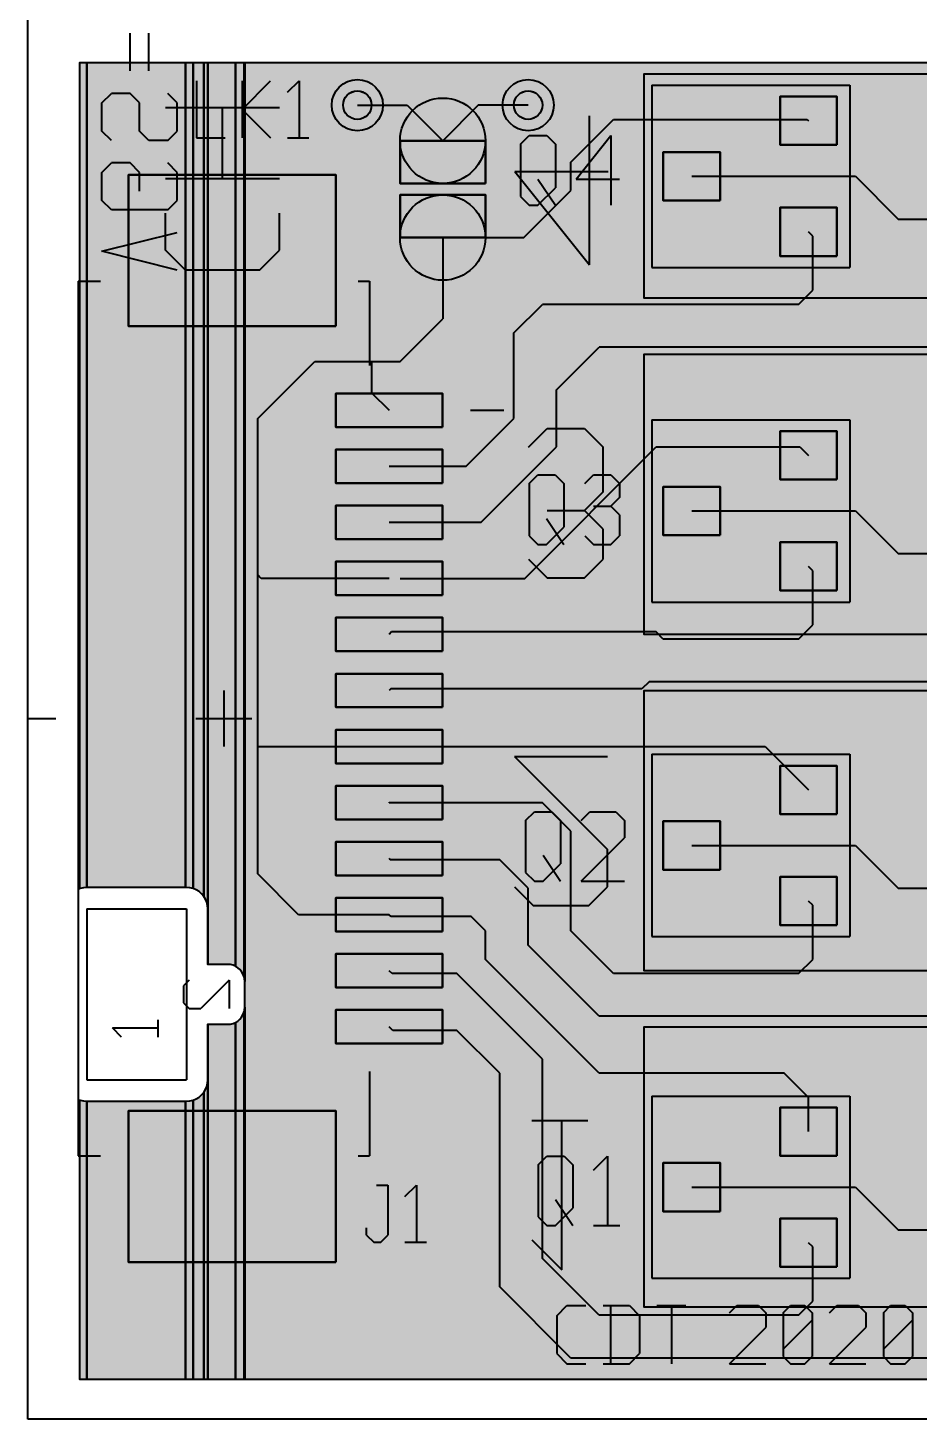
# Model space of a CAD drawing. Header units: millimetres. Extents: x 2.6 to 35.6, y 1.8 to 39.3.
# Drawn here: x 2.57 to 18.48, y 1.81 to 26.64 of the extents above; entities that cross this region are included whole.
import ezdxf

# ---------------------------------------------------------------- set-up
doc = ezdxf.new("R2010")
doc.units = ezdxf.units.MM
for name, color, linetype in [('bottom_copper', 7, 'Continuous'), ('bottom_silk', 7, 'Continuous'), ('drill_plated', 7, 'Continuous'), ('outline', 7, 'Continuous'), ('top_copper', 7, 'Continuous'), ('top_silk', 7, 'Continuous')]:
    doc.layers.add(name, color=color, linetype=linetype)

# ---------------------------------------------------------------- blocks, each defined once
blk = doc.blocks.new('Block410')
at = {"layer": 'bottom_copper', "lineweight": 40}
for points in [[(0, 8.7752), (-0.0598, 8.7705), (-0.1181, 8.7565), (-0.124, 8.754), (-0.124, 23.495), (0, 23.495), (0, 8.7752)], [(1.7631, 8.774), (0.0149, 8.774), (0, 8.7752), (0, 23.495), (1.7631, 23.495), (1.7631, 8.774)], [(1.8961, 8.7565), (1.8378, 8.7705), (1.778, 8.7752), (1.7631, 8.774), (1.7631, 23.495), (1.8961, 23.495), (1.8961, 8.7565)], [(2.0872, 8.6176), (2.0482, 8.6632), (2.0026, 8.7022), (1.9515, 8.7335), (1.8961, 8.7565), (1.8961, 23.495), (2.0872, 23.495), (2.0872, 8.6176)], [(2.1602, 8.393), (2.1555, 8.4528), (2.1415, 8.5111), (2.1185, 8.5665), (2.0872, 8.6176), (2.0872, 23.495), (2.1602, 23.495), (2.1602, 8.393)], [(2.6534, 7.37), (2.6091, 7.3884), (2.5624, 7.3996), (2.5146, 7.4024), (2.1602, 7.4024), (2.1602, 23.495), (2.6534, 23.495), (2.6534, 7.37)], [(2.8054, 7.1921), (2.787, 7.2364), (2.762, 7.2773), (2.7308, 7.3138), (2.6943, 7.3449), (2.6534, 7.37), (2.6534, 23.495), (2.8054, 23.495), (2.8054, 7.1921)], [(2.8194, 7.0976), (2.8166, 7.1454), (2.8054, 7.1921), (2.8054, 23.495), (2.8194, 23.495), (2.8194, 7.0976)], [(30.991, 0), (2.8194, 0), (2.8194, 23.495), (30.991, 23.495), (30.991, 0)], [(2.1602, 7.4024), (2.159, 7.4024), (2.159, 8.3781), (2.1602, 8.393), (2.1602, 7.4024)], [(2.8054, 0), (2.6534, 0), (2.6534, 6.368), (2.6943, 6.393), (2.7308, 6.4242), (2.762, 6.4607), (2.787, 6.5016), (2.8054, 6.5459), (2.8054, 0)], [(2.8194, 0), (2.8054, 0), (2.8054, 6.5459), (2.8166, 6.5926), (2.8194, 6.6404), (2.8194, 0)], [(2.1602, 5.345), (2.159, 5.3599), (2.159, 6.3356), (2.1602, 6.3356), (2.1602, 5.345)], [(2.6534, 0), (2.1602, 0), (2.1602, 6.3356), (2.5146, 6.3356), (2.5624, 6.3384), (2.6091, 6.3496), (2.6534, 6.368), (2.6534, 0)], [(2.1602, 0), (2.0872, 0), (2.0872, 5.1204), (2.1185, 5.1715), (2.1415, 5.2269), (2.1555, 5.2852), (2.1602, 5.345), (2.1602, 0)], [(0, 0), (-0.124, 0), (-0.124, 4.984), (-0.1181, 4.9815), (-0.0598, 4.9675), (0, 4.9628), (0, 0)], [(1.8961, 0), (1.7631, 0), (1.7631, 4.964), (1.778, 4.9628), (1.8377, 4.9675), (1.8961, 4.9815), (1.8961, 0)], [(2.0872, 0), (1.8961, 0), (1.8961, 4.9815), (1.9515, 5.0045), (2.0026, 5.0358), (2.0482, 5.0748), (2.0872, 5.1204), (2.0872, 0)], [(1.7631, 0), (0, 0), (0, 4.9628), (0.0149, 4.964), (1.7631, 4.964), (1.7631, 0)]]:
    blk.add_hatch(color=7, dxfattribs=at).paths.add_polyline_path(points, flags=0)
at = {"layer": 'bottom_copper', "color": 7, "lineweight": 40}
for points in [[(0, 8.7752), (-0.0598, 8.7705), (-0.1181, 8.7565), (-0.124, 8.754), (-0.124, 23.495), (0, 23.495), (0, 8.7752)], [(1.7631, 8.774), (0.0149, 8.774), (0, 8.7752), (0, 23.495), (1.7631, 23.495), (1.7631, 8.774)], [(1.8961, 8.7565), (1.8378, 8.7705), (1.778, 8.7752), (1.7631, 8.774), (1.7631, 23.495), (1.8961, 23.495), (1.8961, 8.7565)], [(2.0872, 8.6176), (2.0482, 8.6632), (2.0026, 8.7022), (1.9515, 8.7335), (1.8961, 8.7565), (1.8961, 23.495), (2.0872, 23.495), (2.0872, 8.6176)], [(2.1602, 8.393), (2.1555, 8.4528), (2.1415, 8.5111), (2.1185, 8.5665), (2.0872, 8.6176), (2.0872, 23.495), (2.1602, 23.495), (2.1602, 8.393)], [(2.6534, 7.37), (2.6091, 7.3884), (2.5624, 7.3996), (2.5146, 7.4024), (2.1602, 7.4024), (2.1602, 23.495), (2.6534, 23.495), (2.6534, 7.37)], [(2.8054, 7.1921), (2.787, 7.2364), (2.762, 7.2773), (2.7308, 7.3138), (2.6943, 7.3449), (2.6534, 7.37), (2.6534, 23.495), (2.8054, 23.495), (2.8054, 7.1921)], [(2.8194, 7.0976), (2.8166, 7.1454), (2.8054, 7.1921), (2.8054, 23.495), (2.8194, 23.495), (2.8194, 7.0976)], [(30.991, 0), (2.8194, 0), (2.8194, 23.495), (30.991, 23.495), (30.991, 0)], [(2.1602, 7.4024), (2.159, 7.4024), (2.159, 8.3781), (2.1602, 8.393), (2.1602, 7.4024)], [(2.8054, 0), (2.6534, 0), (2.6534, 6.368), (2.6943, 6.393), (2.7308, 6.4242), (2.762, 6.4607), (2.787, 6.5016), (2.8054, 6.5459), (2.8054, 0)], [(2.8194, 0), (2.8054, 0), (2.8054, 6.5459), (2.8166, 6.5926), (2.8194, 6.6404), (2.8194, 0)], [(2.1602, 5.345), (2.159, 5.3599), (2.159, 6.3356), (2.1602, 6.3356), (2.1602, 5.345)], [(2.6534, 0), (2.1602, 0), (2.1602, 6.3356), (2.5146, 6.3356), (2.5624, 6.3384), (2.6091, 6.3496), (2.6534, 6.368), (2.6534, 0)], [(2.1602, 0), (2.0872, 0), (2.0872, 5.1204), (2.1185, 5.1715), (2.1415, 5.2269), (2.1555, 5.2852), (2.1602, 5.345), (2.1602, 0)], [(0, 0), (-0.124, 0), (-0.124, 4.984), (-0.1181, 4.9815), (-0.0598, 4.9675), (0, 4.9628), (0, 0)], [(1.8961, 0), (1.7631, 0), (1.7631, 4.964), (1.778, 4.9628), (1.8377, 4.9675), (1.8961, 4.9815), (1.8961, 0)], [(2.0872, 0), (1.8961, 0), (1.8961, 4.9815), (1.9515, 5.0045), (2.0026, 5.0358), (2.0482, 5.0748), (2.0872, 5.1204), (2.0872, 0)], [(1.7631, 0), (0, 0), (0, 4.9628), (0.0149, 4.964), (1.7631, 4.964), (1.7631, 0)]]:
    blk.add_lwpolyline(points, close=True, dxfattribs=at)

msp = doc.modelspace()

# ---------------------------------------------------------------- hatches: boundary and pattern name
at = {"layer": 'bottom_copper', "lineweight": 40}
for points in [[(8.704, 25.207), (8.69, 25.16), (8.666, 25.116), (8.635, 25.077), (8.596, 25.046), (8.552, 25.022), (8.505, 25.008), (8.455, 25.003), (8.405, 25.008), (8.358, 25.022), (8.314, 25.046), (8.275, 25.077), (8.244, 25.116), (8.22, 25.16), (8.206, 25.207), (8.201, 25.257), (8.206, 25.307), (8.22, 25.354), (8.244, 25.398), (8.275, 25.437), (8.314, 25.468), (8.358, 25.492), (8.405, 25.506), (8.455, 25.511), (8.505, 25.506), (8.552, 25.492), (8.596, 25.468), (8.635, 25.437), (8.666, 25.398), (8.69, 25.354), (8.704, 25.307), (8.709, 25.257), (8.704, 25.207)], [(11.752, 25.207), (11.738, 25.16), (11.714, 25.116), (11.683, 25.077), (11.644, 25.046), (11.6, 25.022), (11.553, 25.008), (11.503, 25.003), (11.453, 25.008), (11.406, 25.022), (11.362, 25.046), (11.323, 25.077), (11.292, 25.116), (11.268, 25.16), (11.254, 25.207), (11.249, 25.257), (11.254, 25.307), (11.268, 25.354), (11.292, 25.398), (11.323, 25.437), (11.362, 25.468), (11.406, 25.492), (11.453, 25.506), (11.503, 25.511), (11.553, 25.506), (11.6, 25.492), (11.644, 25.468), (11.683, 25.437), (11.714, 25.398), (11.738, 25.354), (11.752, 25.307), (11.757, 25.257), (11.752, 25.207)]]:
    msp.add_hatch(color=7, dxfattribs=at).paths.add_polyline_path(points, flags=0)
at = {"layer": 'bottom_silk', "lineweight": 40}
for points in [[(33.572, 21.814), (13.572, 21.814), (13.572, 25.814), (33.572, 25.814), (33.572, 21.814)], [(33.572, 15.814), (13.572, 15.814), (13.572, 20.814), (33.572, 20.814), (33.572, 15.814)], [(33.572, 9.814), (13.572, 9.814), (13.572, 14.814), (33.572, 14.814), (33.572, 9.814)], [(33.572, 3.814), (13.572, 3.814), (13.572, 8.814), (33.572, 8.814), (33.572, 3.814)]]:
    msp.add_hatch(color=7, dxfattribs=at).paths.add_polyline_path(points, flags=0)
at = {"layer": 'drill_plated', "lineweight": 40}
for points in [[(8.704, 25.207), (8.69, 25.16), (8.666, 25.116), (8.635, 25.077), (8.596, 25.046), (8.552, 25.022), (8.505, 25.008), (8.455, 25.003), (8.405, 25.008), (8.358, 25.022), (8.314, 25.046), (8.275, 25.077), (8.244, 25.116), (8.22, 25.16), (8.206, 25.207), (8.201, 25.257), (8.206, 25.307), (8.22, 25.354), (8.244, 25.398), (8.275, 25.437), (8.314, 25.468), (8.358, 25.492), (8.405, 25.506), (8.455, 25.511), (8.505, 25.506), (8.552, 25.492), (8.596, 25.468), (8.635, 25.437), (8.666, 25.398), (8.69, 25.354), (8.704, 25.307), (8.709, 25.257), (8.704, 25.207)], [(11.752, 25.207), (11.738, 25.16), (11.714, 25.116), (11.683, 25.077), (11.644, 25.046), (11.6, 25.022), (11.553, 25.008), (11.503, 25.003), (11.453, 25.008), (11.406, 25.022), (11.362, 25.046), (11.323, 25.077), (11.292, 25.116), (11.268, 25.16), (11.254, 25.207), (11.249, 25.257), (11.254, 25.307), (11.268, 25.354), (11.292, 25.398), (11.323, 25.437), (11.362, 25.468), (11.406, 25.492), (11.453, 25.506), (11.503, 25.511), (11.553, 25.506), (11.6, 25.492), (11.644, 25.468), (11.683, 25.437), (11.714, 25.398), (11.738, 25.354), (11.752, 25.307), (11.757, 25.257), (11.752, 25.207)]]:
    msp.add_hatch(color=7, dxfattribs=at).paths.add_polyline_path(points, flags=0)
at = {"layer": 'top_copper', "lineweight": 40}
for points in [[(8.704, 25.207), (8.69, 25.16), (8.666, 25.116), (8.635, 25.077), (8.596, 25.046), (8.552, 25.022), (8.505, 25.008), (8.455, 25.003), (8.405, 25.008), (8.358, 25.022), (8.314, 25.046), (8.275, 25.077), (8.244, 25.116), (8.22, 25.16), (8.206, 25.207), (8.201, 25.257), (8.206, 25.307), (8.22, 25.354), (8.244, 25.398), (8.275, 25.437), (8.314, 25.468), (8.358, 25.492), (8.405, 25.506), (8.455, 25.511), (8.505, 25.506), (8.552, 25.492), (8.596, 25.468), (8.635, 25.437), (8.666, 25.398), (8.69, 25.354), (8.704, 25.307), (8.709, 25.257), (8.704, 25.207)], [(11.752, 25.207), (11.738, 25.16), (11.714, 25.116), (11.683, 25.077), (11.644, 25.046), (11.6, 25.022), (11.553, 25.008), (11.503, 25.003), (11.453, 25.008), (11.406, 25.022), (11.362, 25.046), (11.323, 25.077), (11.292, 25.116), (11.268, 25.16), (11.254, 25.207), (11.249, 25.257), (11.254, 25.307), (11.268, 25.354), (11.292, 25.398), (11.323, 25.437), (11.362, 25.468), (11.406, 25.492), (11.453, 25.506), (11.503, 25.511), (11.553, 25.506), (11.6, 25.492), (11.644, 25.468), (11.683, 25.437), (11.714, 25.398), (11.738, 25.354), (11.752, 25.307), (11.757, 25.257), (11.752, 25.207)], [(17.015, 24.546), (15.999, 24.546), (15.999, 25.409), (17.015, 25.409), (17.015, 24.546)], [(10.741, 23.86), (9.217, 23.86), (9.217, 24.622), (10.741, 24.622), (10.741, 23.86)], [(14.932, 23.555), (13.916, 23.555), (13.916, 24.419), (14.932, 24.419), (14.932, 23.555)], [(8.072, 21.314), (4.372, 21.314), (4.372, 24.014), (8.072, 24.014), (8.072, 21.314)], [(10.741, 22.895), (9.217, 22.895), (9.217, 23.657), (10.741, 23.657), (10.741, 22.895)], [(17.015, 22.565), (15.999, 22.565), (15.999, 23.428), (17.015, 23.428), (17.015, 22.565)], [(9.972, 19.514), (8.072, 19.514), (8.072, 20.114), (9.972, 20.114), (9.972, 19.514)], [(17.015, 18.577), (15.999, 18.577), (15.999, 19.44), (17.015, 19.44), (17.015, 18.577)], [(9.972, 18.514), (8.072, 18.514), (8.072, 19.114), (9.972, 19.114), (9.972, 18.514)], [(14.932, 17.586), (13.916, 17.586), (13.916, 18.45), (14.932, 18.45), (14.932, 17.586)], [(9.972, 17.514), (8.072, 17.514), (8.072, 18.114), (9.972, 18.114), (9.972, 17.514)], [(17.015, 16.596), (15.999, 16.596), (15.999, 17.459), (17.015, 17.459), (17.015, 16.596)], [(9.972, 16.514), (8.072, 16.514), (8.072, 17.114), (9.972, 17.114), (9.972, 16.514)], [(9.972, 15.514), (8.072, 15.514), (8.072, 16.114), (9.972, 16.114), (9.972, 15.514)], [(9.972, 14.514), (8.072, 14.514), (8.072, 15.114), (9.972, 15.114), (9.972, 14.514)], [(9.972, 13.514), (8.072, 13.514), (8.072, 14.114), (9.972, 14.114), (9.972, 13.514)], [(17.015, 12.608), (15.999, 12.608), (15.999, 13.471), (17.015, 13.471), (17.015, 12.608)], [(9.972, 12.514), (8.072, 12.514), (8.072, 13.114), (9.972, 13.114), (9.972, 12.514)], [(14.932, 11.617), (13.916, 11.617), (13.916, 12.481), (14.932, 12.481), (14.932, 11.617)], [(9.972, 11.514), (8.072, 11.514), (8.072, 12.114), (9.972, 12.114), (9.972, 11.514)], [(17.015, 10.627), (15.999, 10.627), (15.999, 11.49), (17.015, 11.49), (17.015, 10.627)], [(9.972, 10.514), (8.072, 10.514), (8.072, 11.114), (9.972, 11.114), (9.972, 10.514)], [(9.972, 9.514), (8.072, 9.514), (8.072, 10.114), (9.972, 10.114), (9.972, 9.514)], [(9.972, 8.514), (8.072, 8.514), (8.072, 9.114), (9.972, 9.114), (9.972, 8.514)], [(8.072, 4.614), (4.372, 4.614), (4.372, 7.314), (8.072, 7.314), (8.072, 4.614)], [(17.015, 6.512), (15.999, 6.512), (15.999, 7.375), (17.015, 7.375), (17.015, 6.512)], [(14.932, 5.521), (13.916, 5.521), (13.916, 6.385), (14.932, 6.385), (14.932, 5.521)], [(17.015, 4.531), (15.999, 4.531), (15.999, 5.394), (17.015, 5.394), (17.015, 4.531)]]:
    msp.add_hatch(color=7, dxfattribs=at).paths.add_polyline_path(points, flags=0)

# ---------------------------------------------------------------- linework, layer by layer
at = {"layer": 'bottom_copper', "color": 7, "lineweight": 40}
for p, q in [((3.502, 11.278), (3.502, 26.019)), ((3.502, 26.019), (34.617, 26.019)), ((3.508, 11.28), (3.502, 11.278)), ((3.566, 11.294), (3.508, 11.28)), ((3.626, 11.299), (3.566, 11.294)), ((3.641, 11.298), (3.626, 11.299)), ((5.389, 11.298), (3.641, 11.298)), ((5.404, 11.299), (5.389, 11.298)), ((5.464, 11.294), (5.404, 11.299)), ((5.522, 11.28), (5.464, 11.294)), ((5.577, 11.258), (5.522, 11.28)), ((5.629, 11.226), (5.577, 11.258)), ((5.674, 11.187), (5.629, 11.226)), ((5.713, 11.142), (5.674, 11.187)), ((5.745, 11.091), (5.713, 11.142)), ((5.768, 11.035), (5.745, 11.091)), ((5.782, 10.977), (5.768, 11.035)), ((5.786, 10.917), (5.782, 10.977)), ((3.626, 10.917), (3.626, 7.869)), ((3.626, 10.917), (5.404, 10.917)), ((5.404, 10.917), (5.404, 7.869)), ((5.785, 10.902), (5.786, 10.917)), ((5.785, 9.926), (5.785, 10.902)), ((6.141, 9.926), (5.785, 9.926)), ((6.188, 9.924), (6.141, 9.926)), ((6.235, 9.912), (6.188, 9.924)), ((6.279, 9.894), (6.235, 9.912)), ((6.32, 9.869), (6.279, 9.894)), ((6.357, 9.838), (6.32, 9.869)), ((6.388, 9.801), (6.357, 9.838)), ((6.413, 9.76), (6.388, 9.801)), ((6.431, 9.716), (6.413, 9.76)), ((6.443, 9.669), (6.431, 9.716)), ((5.455, 9.647), (5.353, 9.545)), ((5.353, 9.545), (5.353, 9.241)), ((6.166, 9.647), (5.658, 9.139)), ((6.166, 9.647), (6.166, 9.139)), ((6.445, 9.622), (6.443, 9.669)), ((6.445, 9.164), (6.445, 9.622)), ((5.353, 9.241), (5.455, 9.139)), ((5.455, 9.139), (5.658, 9.139)), ((6.32, 8.917), (6.357, 8.948)), ((6.357, 8.948), (6.388, 8.985)), ((6.388, 8.985), (6.413, 9.026)), ((6.413, 9.026), (6.431, 9.07)), ((6.431, 9.07), (6.443, 9.117)), ((6.443, 9.117), (6.445, 9.164)), ((5.785, 7.884), (5.785, 8.86)), ((5.785, 8.86), (6.141, 8.86)), ((6.141, 8.86), (6.188, 8.862)), ((6.188, 8.862), (6.235, 8.874)), ((6.235, 8.874), (6.279, 8.892)), ((6.279, 8.892), (6.32, 8.917)), ((3.626, 7.869), (5.404, 7.869)), ((5.713, 7.644), (5.745, 7.696)), ((5.745, 7.696), (5.768, 7.751)), ((5.768, 7.751), (5.782, 7.809)), ((5.782, 7.809), (5.786, 7.869)), ((5.786, 7.869), (5.785, 7.884)), ((3.502, 2.524), (3.502, 7.508)), ((3.502, 7.508), (3.508, 7.505)), ((3.508, 7.505), (3.566, 7.492)), ((3.566, 7.492), (3.626, 7.487)), ((3.626, 7.487), (3.641, 7.488)), ((3.641, 7.488), (5.389, 7.488)), ((5.389, 7.488), (5.404, 7.487)), ((5.404, 7.487), (5.464, 7.492)), ((5.464, 7.492), (5.522, 7.505)), ((5.464, 7.492), (5.464, 7.492)), ((5.522, 7.505), (5.577, 7.529)), ((5.577, 7.529), (5.629, 7.56)), ((5.629, 7.56), (5.674, 7.599)), ((5.674, 7.599), (5.713, 7.644)), ((34.617, 2.524), (3.502, 2.524))]:
    msp.add_line(p, q, dxfattribs=at)
for points in [[(8.704, 25.207), (8.69, 25.16), (8.666, 25.116), (8.635, 25.077), (8.596, 25.046), (8.552, 25.022), (8.505, 25.008), (8.455, 25.003), (8.405, 25.008), (8.358, 25.022), (8.314, 25.046), (8.275, 25.077), (8.244, 25.116), (8.22, 25.16), (8.206, 25.207), (8.201, 25.257), (8.206, 25.307), (8.22, 25.354), (8.244, 25.398), (8.275, 25.437), (8.314, 25.468), (8.358, 25.492), (8.405, 25.506), (8.455, 25.511), (8.505, 25.506), (8.552, 25.492), (8.596, 25.468), (8.635, 25.437), (8.666, 25.398), (8.69, 25.354), (8.704, 25.307), (8.709, 25.257), (8.704, 25.207)], [(11.752, 25.207), (11.738, 25.16), (11.714, 25.116), (11.683, 25.077), (11.644, 25.046), (11.6, 25.022), (11.553, 25.008), (11.503, 25.003), (11.453, 25.008), (11.406, 25.022), (11.362, 25.046), (11.323, 25.077), (11.292, 25.116), (11.268, 25.16), (11.254, 25.207), (11.249, 25.257), (11.254, 25.307), (11.268, 25.354), (11.292, 25.398), (11.323, 25.437), (11.362, 25.468), (11.406, 25.492), (11.453, 25.506), (11.503, 25.511), (11.553, 25.506), (11.6, 25.492), (11.644, 25.468), (11.683, 25.437), (11.714, 25.398), (11.738, 25.354), (11.752, 25.307), (11.757, 25.257), (11.752, 25.207)]]:
    msp.add_lwpolyline(points, close=True, dxfattribs=at)
for centre, major_axis in [((8.455, 25.257), (0.457, 0)), ((11.503, 25.257), (0.457, 0)), ((8.455, 25.257), (0.254, 0)), ((11.503, 25.257), (0.254, 0))]:
    msp.add_ellipse(centre, major_axis=major_axis, ratio=1, dxfattribs=at)
at = {"layer": 'bottom_silk', "color": 7, "lineweight": 40}
for p, q in [((2.572, 1.814), (2.572, 26.814)), ((4.399, 25.868), (4.399, 26.538)), ((4.734, 25.868), (4.734, 26.538)), ((13.572, 25.814), (33.572, 25.814)), ((13.572, 21.814), (13.572, 25.814)), ((3.896, 25.298), (4.063, 25.466)), ((4.399, 25.466), (4.063, 25.466)), ((4.566, 25.298), (4.399, 25.466)), ((5.237, 25.298), (5.069, 25.466)), ((3.896, 24.795), (3.896, 25.298)), ((4.566, 24.795), (4.566, 25.298)), ((7.064, 25.21), (5.032, 25.21)), ((5.237, 24.795), (5.237, 25.298)), ((6.048, 23.94), (6.048, 25.21)), ((12.596, 22.407), (12.596, 25.068)), ((4.063, 24.627), (3.896, 24.795)), ((4.734, 24.627), (4.566, 24.795)), ((5.069, 24.627), (4.734, 24.627)), ((5.069, 24.627), (5.237, 24.795)), ((3.896, 24.058), (4.063, 24.225)), ((4.399, 24.225), (4.063, 24.225)), ((4.566, 24.058), (4.399, 24.225)), ((5.237, 24.058), (5.069, 24.225)), ((3.896, 23.555), (3.896, 24.058)), ((4.566, 23.722), (4.566, 24.058)), ((7.064, 23.94), (5.032, 23.94)), ((5.237, 23.555), (5.237, 24.058)), ((11.265, 24.07), (12.596, 22.407)), ((11.265, 24.07), (12.929, 24.07)), ((4.063, 23.387), (3.896, 23.555)), ((5.069, 23.387), (4.063, 23.387)), ((5.069, 23.387), (5.237, 23.555)), ((5.032, 22.67), (5.032, 23.33)), ((7.064, 22.67), (7.064, 23.33)), ((3.896, 22.649), (5.237, 22.985)), ((5.237, 22.314), (3.896, 22.649)), ((5.388, 22.314), (5.032, 22.67)), ((6.708, 22.314), (7.064, 22.67)), ((6.708, 22.314), (5.388, 22.314)), ((33.572, 21.814), (13.572, 21.814)), ((13.572, 20.814), (33.572, 20.814)), ((13.572, 15.814), (13.572, 20.814)), ((11.511, 19.156), (11.844, 19.488)), ((11.844, 19.488), (12.509, 19.488)), ((12.509, 19.488), (12.842, 19.156)), ((12.842, 18.357), (12.842, 19.156)), ((12.842, 18.357), (12.509, 18.024)), ((11.844, 18.024), (12.509, 18.024)), ((12.842, 17.692), (12.509, 18.024)), ((12.842, 17.159), (12.842, 17.692)), ((11.511, 17.159), (11.844, 16.826)), ((12.509, 16.826), (12.842, 17.159)), ((11.844, 16.826), (12.509, 16.826)), ((33.572, 15.814), (13.572, 15.814)), ((13.572, 14.814), (33.572, 14.814)), ((13.572, 9.814), (13.572, 14.814)), ((11.257, 13.638), (12.921, 11.975)), ((11.257, 13.638), (12.921, 13.638)), ((12.921, 11.309), (12.921, 11.975)), ((11.257, 11.309), (11.59, 10.976)), ((12.588, 10.976), (12.921, 11.309)), ((11.59, 10.976), (12.588, 10.976)), ((33.572, 9.814), (13.572, 9.814)), ((13.572, 8.814), (33.572, 8.814)), ((13.572, 3.814), (13.572, 8.814)), ((11.572, 7.141), (12.57, 7.141)), ((12.104, 4.479), (12.104, 7.141)), ((11.572, 5.012), (12.104, 4.479)), ((33.572, 3.814), (13.572, 3.814)), ((35.572, 1.814), (2.572, 1.814))]:
    msp.add_line(p, q, dxfattribs=at)
for points in [[(33.572, 21.814), (13.572, 21.814), (13.572, 25.814), (33.572, 25.814), (33.572, 21.814)], [(33.572, 15.814), (13.572, 15.814), (13.572, 20.814), (33.572, 20.814), (33.572, 15.814)], [(33.572, 9.814), (13.572, 9.814), (13.572, 14.814), (33.572, 14.814), (33.572, 9.814)], [(33.572, 3.814), (13.572, 3.814), (13.572, 8.814), (33.572, 8.814), (33.572, 3.814)]]:
    msp.add_lwpolyline(points, close=True, dxfattribs=at)
at = {"layer": 'drill_plated', "color": 7, "lineweight": 40}
for points in [[(8.704, 25.207), (8.69, 25.16), (8.666, 25.116), (8.635, 25.077), (8.596, 25.046), (8.552, 25.022), (8.505, 25.008), (8.455, 25.003), (8.405, 25.008), (8.358, 25.022), (8.314, 25.046), (8.275, 25.077), (8.244, 25.116), (8.22, 25.16), (8.206, 25.207), (8.201, 25.257), (8.206, 25.307), (8.22, 25.354), (8.244, 25.398), (8.275, 25.437), (8.314, 25.468), (8.358, 25.492), (8.405, 25.506), (8.455, 25.511), (8.505, 25.506), (8.552, 25.492), (8.596, 25.468), (8.635, 25.437), (8.666, 25.398), (8.69, 25.354), (8.704, 25.307), (8.709, 25.257), (8.704, 25.207)], [(11.752, 25.207), (11.738, 25.16), (11.714, 25.116), (11.683, 25.077), (11.644, 25.046), (11.6, 25.022), (11.553, 25.008), (11.503, 25.003), (11.453, 25.008), (11.406, 25.022), (11.362, 25.046), (11.323, 25.077), (11.292, 25.116), (11.268, 25.16), (11.254, 25.207), (11.249, 25.257), (11.254, 25.307), (11.268, 25.354), (11.292, 25.398), (11.323, 25.437), (11.362, 25.468), (11.406, 25.492), (11.453, 25.506), (11.503, 25.511), (11.553, 25.506), (11.6, 25.492), (11.644, 25.468), (11.683, 25.437), (11.714, 25.398), (11.738, 25.354), (11.752, 25.307), (11.757, 25.257), (11.752, 25.207)]]:
    msp.add_lwpolyline(points, close=True, dxfattribs=at)
for centre in [(8.455, 25.257), (11.503, 25.257)]:
    msp.add_ellipse(centre, major_axis=(0.254, 0), ratio=1, dxfattribs=at)
at = {"layer": 'outline', "color": 7, "lineweight": 40}
for p, q in [((2.572, 1.814), (2.572, 26.814)), ((35.572, 1.814), (2.572, 1.814))]:
    msp.add_line(p, q, dxfattribs=at)
at = {"layer": 'top_copper', "color": 7, "lineweight": 40}
for p, q in [((15.999, 25.409), (15.999, 24.546)), ((17.015, 25.409), (15.999, 25.409)), ((17.015, 24.546), (17.015, 25.409)), ((8.455, 25.257), (9.344, 25.257)), ((9.344, 25.257), (9.979, 24.622)), ((10.614, 25.257), (9.979, 24.622)), ((11.503, 25.257), (10.614, 25.257)), ((12.265, 24.241), (13.027, 25.003)), ((13.027, 25.003), (16.481, 25.003)), ((16.481, 25.003), (16.507, 24.978)), ((9.217, 24.622), (9.217, 23.86)), ((10.741, 24.622), (9.217, 24.622)), ((10.741, 23.86), (10.741, 24.622)), ((13.916, 24.419), (13.916, 23.555)), ((14.932, 24.419), (13.916, 24.419)), ((14.932, 23.555), (14.932, 24.419)), ((15.999, 24.546), (17.015, 24.546)), ((12.265, 23.733), (12.265, 24.241)), ((4.372, 24.014), (4.372, 21.314)), ((8.072, 24.014), (4.372, 24.014)), ((8.072, 21.314), (8.072, 24.014)), ((9.217, 23.86), (10.741, 23.86)), ((14.424, 23.987), (17.345, 23.987)), ((17.345, 23.987), (18.107, 23.225)), ((9.217, 23.657), (9.217, 22.895)), ((10.741, 23.657), (9.217, 23.657)), ((10.741, 22.895), (10.741, 23.657)), ((11.427, 22.895), (12.265, 23.733)), ((13.916, 23.555), (14.932, 23.555)), ((15.999, 23.428), (15.999, 22.565)), ((17.015, 23.428), (15.999, 23.428)), ((17.015, 22.565), (17.015, 23.428)), ((18.107, 23.225), (19.355, 23.225)), ((9.217, 22.895), (10.741, 22.895)), ((9.979, 22.895), (9.979, 21.447)), ((9.979, 22.895), (11.427, 22.895)), ((16.583, 22.92), (16.507, 22.996)), ((16.583, 21.955), (16.583, 22.92)), ((15.999, 22.565), (17.015, 22.565)), ((16.329, 21.701), (16.583, 21.955)), ((11.249, 21.193), (11.757, 21.701)), ((16.329, 21.701), (11.757, 21.701)), ((9.217, 20.685), (9.979, 21.447)), ((4.372, 21.314), (8.072, 21.314)), ((11.249, 19.669), (11.249, 21.193)), ((12.011, 20.177), (12.773, 20.939)), ((31.823, 20.939), (12.773, 20.939)), ((6.677, 19.669), (7.693, 20.685)), ((7.693, 20.685), (9.217, 20.685)), ((8.709, 20.685), (8.709, 20.127)), ((8.072, 20.114), (8.072, 19.514)), ((9.972, 20.114), (8.072, 20.114)), ((8.709, 20.127), (9.022, 19.814)), ((9.972, 19.514), (9.972, 20.114)), ((12.011, 19.161), (12.011, 20.177)), ((6.677, 11.541), (6.677, 19.669)), ((10.394, 18.814), (11.249, 19.669)), ((8.072, 19.514), (9.972, 19.514)), ((15.999, 19.44), (15.999, 18.577)), ((17.015, 19.44), (15.999, 19.44)), ((17.015, 18.577), (17.015, 19.44)), ((8.072, 19.114), (8.072, 18.514)), ((9.972, 19.114), (8.072, 19.114)), ((9.972, 18.514), (9.972, 19.114)), ((10.664, 17.814), (12.011, 19.161)), ((11.442, 16.814), (13.789, 19.161)), ((13.789, 19.161), (16.354, 19.161)), ((16.354, 19.161), (16.507, 19.009)), ((9.022, 18.814), (10.394, 18.814)), ((8.072, 18.514), (9.972, 18.514)), ((13.916, 18.45), (13.916, 17.586)), ((14.932, 18.45), (13.916, 18.45)), ((14.932, 17.586), (14.932, 18.45)), ((15.999, 18.577), (17.015, 18.577)), ((8.072, 18.114), (8.072, 17.514)), ((9.972, 18.114), (8.072, 18.114)), ((9.972, 17.514), (9.972, 18.114)), ((14.424, 18.018), (17.345, 18.018)), ((17.345, 18.018), (18.107, 17.256)), ((9.022, 17.814), (10.664, 17.814)), ((8.072, 17.514), (9.972, 17.514)), ((13.916, 17.586), (14.932, 17.586)), ((15.999, 17.459), (15.999, 16.596)), ((17.015, 17.459), (15.999, 17.459)), ((17.015, 16.596), (17.015, 17.459)), ((18.107, 17.256), (19.355, 17.256)), ((8.072, 17.114), (8.072, 16.514)), ((9.972, 17.114), (8.072, 17.114)), ((9.972, 16.514), (9.972, 17.114)), ((16.583, 16.951), (16.507, 17.027)), ((16.583, 15.986), (16.583, 16.951)), ((6.738, 16.814), (6.677, 16.875)), ((9.022, 16.814), (6.738, 16.814)), ((9.217, 16.814), (11.442, 16.814)), ((8.072, 16.514), (9.972, 16.514)), ((15.999, 16.596), (17.015, 16.596)), ((8.072, 16.114), (8.072, 15.514)), ((9.972, 16.114), (8.072, 16.114)), ((9.972, 15.514), (9.972, 16.114)), ((16.329, 15.732), (16.583, 15.986)), ((9.067, 15.859), (9.022, 15.814)), ((13.789, 15.859), (9.067, 15.859)), ((13.916, 15.732), (13.789, 15.859)), ((16.329, 15.732), (13.916, 15.732)), ((8.072, 15.514), (9.972, 15.514)), ((8.072, 15.114), (8.072, 14.514)), ((9.972, 15.114), (8.072, 15.114)), ((9.972, 14.514), (9.972, 15.114)), ((13.662, 14.97), (13.535, 14.843)), ((31.823, 14.97), (13.662, 14.97)), ((9.051, 14.843), (9.022, 14.814)), ((13.535, 14.843), (9.051, 14.843)), ((8.072, 14.514), (9.972, 14.514)), ((8.072, 14.114), (8.072, 13.514)), ((9.972, 14.114), (8.072, 14.114)), ((9.972, 13.514), (9.972, 14.114)), ((6.69, 13.814), (6.677, 13.827)), ((6.69, 13.814), (15.732, 13.814)), ((15.732, 13.814), (16.507, 13.04)), ((8.072, 13.514), (9.972, 13.514)), ((15.999, 13.471), (15.999, 12.608)), ((17.015, 13.471), (15.999, 13.471)), ((17.015, 12.608), (17.015, 13.471)), ((8.072, 13.114), (8.072, 12.514)), ((9.972, 13.114), (8.072, 13.114)), ((9.972, 12.514), (9.972, 13.114)), ((9.025, 12.811), (9.022, 12.814)), ((11.757, 12.811), (9.025, 12.811)), ((12.265, 12.303), (11.757, 12.811)), ((8.072, 12.514), (9.972, 12.514)), ((13.916, 12.481), (13.916, 11.617)), ((14.932, 12.481), (13.916, 12.481)), ((14.932, 11.617), (14.932, 12.481)), ((15.999, 12.608), (17.015, 12.608)), ((12.265, 10.525), (12.265, 12.303)), ((8.072, 12.114), (8.072, 11.514)), ((9.972, 12.114), (8.072, 12.114)), ((9.972, 11.514), (9.972, 12.114)), ((14.424, 12.049), (17.345, 12.049)), ((17.345, 12.049), (18.107, 11.287)), ((9.041, 11.795), (9.022, 11.814)), ((10.995, 11.795), (9.041, 11.795)), ((11.503, 11.287), (10.995, 11.795)), ((7.404, 10.814), (6.677, 11.541)), ((8.072, 11.514), (9.972, 11.514)), ((13.916, 11.617), (14.932, 11.617)), ((15.999, 11.49), (15.999, 10.627)), ((17.015, 11.49), (15.999, 11.49)), ((17.015, 10.627), (17.015, 11.49)), ((11.503, 10.271), (11.503, 11.287)), ((18.107, 11.287), (19.355, 11.287)), ((8.072, 11.114), (8.072, 10.514)), ((9.972, 11.114), (8.072, 11.114)), ((9.972, 10.514), (9.972, 11.114)), ((16.583, 10.982), (16.507, 11.058)), ((16.583, 10.017), (16.583, 10.982)), ((3.626, 10.917), (5.404, 10.917)), ((3.626, 10.917), (3.626, 7.869)), ((5.404, 10.917), (5.404, 7.869)), ((9.022, 10.814), (7.404, 10.814)), ((9.057, 10.779), (9.022, 10.814)), ((10.487, 10.779), (9.057, 10.779)), ((10.741, 10.525), (10.487, 10.779)), ((8.072, 10.514), (9.972, 10.514)), ((10.741, 10.017), (10.741, 10.525)), ((13.027, 9.763), (12.265, 10.525)), ((15.999, 10.627), (17.015, 10.627)), ((12.773, 9.001), (11.503, 10.271)), ((8.072, 10.114), (8.072, 9.514)), ((9.972, 10.114), (8.072, 10.114)), ((9.972, 9.514), (9.972, 10.114)), ((12.773, 7.985), (10.741, 10.017)), ((16.329, 9.763), (16.583, 10.017)), ((9.073, 9.763), (9.022, 9.814)), ((10.233, 9.763), (9.073, 9.763)), ((11.757, 8.239), (10.233, 9.763)), ((16.329, 9.763), (13.027, 9.763)), ((8.072, 9.514), (9.972, 9.514)), ((8.072, 9.114), (8.072, 8.514)), ((9.972, 9.114), (8.072, 9.114)), ((9.972, 8.514), (9.972, 9.114)), ((31.823, 9.001), (12.773, 9.001)), ((4.246, 8.631), (4.083, 8.794)), ((4.083, 8.794), (4.896, 8.794)), ((4.896, 8.631), (4.896, 8.936)), ((9.089, 8.747), (9.022, 8.814)), ((10.233, 8.747), (9.089, 8.747)), ((10.995, 7.985), (10.233, 8.747)), ((8.072, 8.514), (9.972, 8.514)), ((11.757, 4.683), (11.757, 8.239)), ((10.995, 4.175), (10.995, 7.985)), ((16.075, 7.985), (12.773, 7.985)), ((16.507, 7.553), (16.075, 7.985)), ((3.626, 7.869), (5.404, 7.869)), ((16.507, 6.944), (16.507, 7.553)), ((4.372, 7.314), (4.372, 4.614)), ((8.072, 7.314), (4.372, 7.314)), ((8.072, 4.614), (8.072, 7.314)), ((15.999, 7.375), (15.999, 6.512)), ((17.015, 7.375), (15.999, 7.375)), ((17.015, 6.512), (17.015, 7.375)), ((15.999, 6.512), (17.015, 6.512)), ((13.916, 6.385), (13.916, 5.521)), ((14.932, 6.385), (13.916, 6.385)), ((14.932, 5.521), (14.932, 6.385)), ((14.424, 5.953), (17.345, 5.953)), ((17.345, 5.953), (18.107, 5.191)), ((13.916, 5.521), (14.932, 5.521)), ((15.999, 5.394), (15.999, 4.531)), ((17.015, 5.394), (15.999, 5.394)), ((17.015, 4.531), (17.015, 5.394)), ((18.107, 5.191), (19.355, 5.191)), ((16.583, 4.886), (16.507, 4.962)), ((16.583, 3.921), (16.583, 4.886)), ((4.372, 4.614), (8.072, 4.614)), ((12.773, 3.667), (11.757, 4.683)), ((15.999, 4.531), (17.015, 4.531)), ((12.265, 2.905), (10.995, 4.175)), ((16.329, 3.667), (16.583, 3.921)), ((16.329, 3.667), (12.773, 3.667)), ((31.823, 2.905), (12.265, 2.905))]:
    msp.add_line(p, q, dxfattribs=at)
for points in [[(8.704, 25.207), (8.69, 25.16), (8.666, 25.116), (8.635, 25.077), (8.596, 25.046), (8.552, 25.022), (8.505, 25.008), (8.455, 25.003), (8.405, 25.008), (8.358, 25.022), (8.314, 25.046), (8.275, 25.077), (8.244, 25.116), (8.22, 25.16), (8.206, 25.207), (8.201, 25.257), (8.206, 25.307), (8.22, 25.354), (8.244, 25.398), (8.275, 25.437), (8.314, 25.468), (8.358, 25.492), (8.405, 25.506), (8.455, 25.511), (8.505, 25.506), (8.552, 25.492), (8.596, 25.468), (8.635, 25.437), (8.666, 25.398), (8.69, 25.354), (8.704, 25.307), (8.709, 25.257), (8.704, 25.207)], [(11.752, 25.207), (11.738, 25.16), (11.714, 25.116), (11.683, 25.077), (11.644, 25.046), (11.6, 25.022), (11.553, 25.008), (11.503, 25.003), (11.453, 25.008), (11.406, 25.022), (11.362, 25.046), (11.323, 25.077), (11.292, 25.116), (11.268, 25.16), (11.254, 25.207), (11.249, 25.257), (11.254, 25.307), (11.268, 25.354), (11.292, 25.398), (11.323, 25.437), (11.362, 25.468), (11.406, 25.492), (11.453, 25.506), (11.503, 25.511), (11.553, 25.506), (11.6, 25.492), (11.644, 25.468), (11.683, 25.437), (11.714, 25.398), (11.738, 25.354), (11.752, 25.307), (11.757, 25.257), (11.752, 25.207)], [(17.015, 24.546), (15.999, 24.546), (15.999, 25.409), (17.015, 25.409), (17.015, 24.546)], [(10.741, 23.86), (9.217, 23.86), (9.217, 24.622), (10.741, 24.622), (10.741, 23.86)], [(14.932, 23.555), (13.916, 23.555), (13.916, 24.419), (14.932, 24.419), (14.932, 23.555)], [(8.072, 21.314), (4.372, 21.314), (4.372, 24.014), (8.072, 24.014), (8.072, 21.314)], [(10.741, 22.895), (9.217, 22.895), (9.217, 23.657), (10.741, 23.657), (10.741, 22.895)], [(17.015, 22.565), (15.999, 22.565), (15.999, 23.428), (17.015, 23.428), (17.015, 22.565)], [(9.972, 19.514), (8.072, 19.514), (8.072, 20.114), (9.972, 20.114), (9.972, 19.514)], [(17.015, 18.577), (15.999, 18.577), (15.999, 19.44), (17.015, 19.44), (17.015, 18.577)], [(9.972, 18.514), (8.072, 18.514), (8.072, 19.114), (9.972, 19.114), (9.972, 18.514)], [(14.932, 17.586), (13.916, 17.586), (13.916, 18.45), (14.932, 18.45), (14.932, 17.586)], [(9.972, 17.514), (8.072, 17.514), (8.072, 18.114), (9.972, 18.114), (9.972, 17.514)], [(17.015, 16.596), (15.999, 16.596), (15.999, 17.459), (17.015, 17.459), (17.015, 16.596)], [(9.972, 16.514), (8.072, 16.514), (8.072, 17.114), (9.972, 17.114), (9.972, 16.514)], [(9.972, 15.514), (8.072, 15.514), (8.072, 16.114), (9.972, 16.114), (9.972, 15.514)], [(9.972, 14.514), (8.072, 14.514), (8.072, 15.114), (9.972, 15.114), (9.972, 14.514)], [(9.972, 13.514), (8.072, 13.514), (8.072, 14.114), (9.972, 14.114), (9.972, 13.514)], [(17.015, 12.608), (15.999, 12.608), (15.999, 13.471), (17.015, 13.471), (17.015, 12.608)], [(9.972, 12.514), (8.072, 12.514), (8.072, 13.114), (9.972, 13.114), (9.972, 12.514)], [(14.932, 11.617), (13.916, 11.617), (13.916, 12.481), (14.932, 12.481), (14.932, 11.617)], [(9.972, 11.514), (8.072, 11.514), (8.072, 12.114), (9.972, 12.114), (9.972, 11.514)], [(17.015, 10.627), (15.999, 10.627), (15.999, 11.49), (17.015, 11.49), (17.015, 10.627)], [(9.972, 10.514), (8.072, 10.514), (8.072, 11.114), (9.972, 11.114), (9.972, 10.514)], [(9.972, 9.514), (8.072, 9.514), (8.072, 10.114), (9.972, 10.114), (9.972, 9.514)], [(9.972, 8.514), (8.072, 8.514), (8.072, 9.114), (9.972, 9.114), (9.972, 8.514)], [(8.072, 4.614), (4.372, 4.614), (4.372, 7.314), (8.072, 7.314), (8.072, 4.614)], [(17.015, 6.512), (15.999, 6.512), (15.999, 7.375), (17.015, 7.375), (17.015, 6.512)], [(14.932, 5.521), (13.916, 5.521), (13.916, 6.385), (14.932, 6.385), (14.932, 5.521)], [(17.015, 4.531), (15.999, 4.531), (15.999, 5.394), (17.015, 5.394), (17.015, 4.531)]]:
    msp.add_lwpolyline(points, close=True, dxfattribs=at)
for centre, major_axis in [((8.455, 25.257), (0.457, 0)), ((11.503, 25.257), (0.457, 0)), ((8.455, 25.257), (0.254, 0)), ((9.979, 24.622), (0.762, 0)), ((11.503, 25.257), (0.254, 0)), ((9.979, 22.895), (0.762, 0))]:
    msp.add_ellipse(centre, major_axis=major_axis, ratio=1, dxfattribs=at)
at = {"layer": 'top_silk', "color": 7, "lineweight": 40}
for p, q in [((2.572, 1.814), (2.572, 26.814)), ((5.585, 25.689), (5.585, 24.673)), ((6.398, 25.689), (6.398, 24.673)), ((6.398, 25.181), (6.906, 25.689)), ((7.21, 25.486), (7.414, 25.689)), ((7.414, 25.689), (7.414, 24.673)), ((13.713, 25.613), (17.243, 25.613)), ((13.713, 25.613), (13.713, 22.361)), ((17.243, 25.613), (17.243, 22.361)), ((6.398, 25.181), (6.906, 24.673)), ((5.585, 24.673), (6.093, 24.673)), ((7.21, 24.673), (7.591, 24.673)), ((11.369, 24.559), (11.524, 24.713)), ((11.524, 24.713), (11.834, 24.713)), ((11.834, 24.713), (11.989, 24.559)), ((12.361, 23.939), (12.981, 24.713)), ((12.981, 24.713), (12.981, 23.474)), ((11.369, 24.559), (11.369, 23.629)), ((11.989, 24.559), (11.989, 23.784)), ((11.679, 23.939), (11.989, 23.474)), ((12.361, 23.939), (13.136, 23.939)), ((11.369, 23.629), (11.524, 23.474)), ((11.679, 23.474), (11.989, 23.784)), ((11.524, 23.474), (11.679, 23.474)), ((13.713, 22.361), (17.243, 22.361)), ((3.472, 22.114), (3.872, 22.114)), ((3.472, 22.114), (3.472, 6.514)), ((8.472, 22.114), (8.672, 22.114)), ((8.672, 22.114), (8.672, 20.614)), ((10.472, 19.814), (11.072, 19.814)), ((13.713, 19.644), (17.243, 19.644)), ((13.713, 19.644), (13.713, 16.392)), ((17.243, 19.644), (17.243, 16.392)), ((11.523, 18.505), (11.678, 18.66)), ((11.678, 18.66), (11.987, 18.66)), ((11.987, 18.66), (12.142, 18.505)), ((12.514, 18.505), (12.669, 18.66)), ((12.669, 18.66), (12.979, 18.66)), ((12.979, 18.66), (13.134, 18.505)), ((11.523, 18.505), (11.523, 17.575)), ((12.142, 18.505), (12.142, 17.73)), ((13.134, 18.505), (13.134, 18.257)), ((13.134, 18.257), (12.979, 18.102)), ((11.832, 17.885), (12.142, 17.42)), ((12.669, 18.102), (12.979, 18.102)), ((13.134, 17.947), (12.979, 18.102)), ((13.134, 17.947), (13.134, 17.575)), ((11.832, 17.42), (12.142, 17.73)), ((11.523, 17.575), (11.678, 17.42)), ((11.678, 17.42), (11.832, 17.42)), ((12.514, 17.575), (12.669, 17.42)), ((12.669, 17.42), (12.979, 17.42)), ((12.979, 17.42), (13.134, 17.575)), ((13.713, 16.392), (17.243, 16.392)), ((6.072, 14.814), (6.072, 13.814)), ((2.572, 14.314), (3.072, 14.314)), ((5.572, 14.314), (6.572, 14.314)), ((13.713, 13.675), (17.243, 13.675)), ((13.713, 13.675), (13.713, 10.423)), ((17.243, 13.675), (17.243, 10.423)), ((11.459, 12.496), (11.614, 12.651)), ((11.459, 12.496), (11.459, 11.566)), ((11.614, 12.651), (11.924, 12.651)), ((11.924, 12.651), (12.079, 12.496)), ((12.079, 12.496), (12.079, 11.722)), ((12.451, 12.496), (12.606, 12.651)), ((12.606, 12.651), (13.07, 12.651)), ((13.07, 12.651), (13.225, 12.496)), ((13.225, 12.496), (13.225, 12.186)), ((12.451, 11.412), (13.225, 12.186)), ((11.769, 11.876), (12.079, 11.412)), ((11.769, 11.412), (12.079, 11.722)), ((11.459, 11.566), (11.614, 11.412)), ((11.614, 11.412), (11.769, 11.412)), ((12.451, 11.412), (13.225, 11.412)), ((13.713, 10.423), (17.243, 10.423)), ((8.672, 8.014), (8.672, 6.514)), ((13.713, 7.579), (17.243, 7.579)), ((13.713, 7.579), (13.713, 4.327)), ((17.243, 7.579), (17.243, 4.327)), ((3.472, 6.514), (3.872, 6.514)), ((8.472, 6.514), (8.672, 6.514)), ((11.681, 6.352), (11.836, 6.507)), ((11.836, 6.507), (12.146, 6.507)), ((12.146, 6.507), (12.301, 6.352)), ((12.672, 6.259), (12.92, 6.507)), ((12.92, 6.507), (12.92, 5.267)), ((11.681, 6.352), (11.681, 5.422)), ((12.301, 6.352), (12.301, 5.577)), ((8.797, 5.988), (9, 5.988)), ((9, 5.988), (9, 5.099)), ((9.305, 5.785), (9.508, 5.988)), ((9.508, 5.988), (9.508, 4.972)), ((11.991, 5.732), (12.301, 5.267)), ((11.991, 5.267), (12.301, 5.577)), ((8.619, 5.099), (8.619, 5.226)), ((11.681, 5.422), (11.836, 5.267)), ((11.836, 5.267), (11.991, 5.267)), ((12.672, 5.267), (13.137, 5.267)), ((8.619, 5.099), (8.746, 4.972)), ((8.746, 4.972), (8.873, 4.972)), ((8.873, 4.972), (9, 5.099)), ((9.305, 4.972), (9.686, 4.972)), ((13.713, 4.327), (17.243, 4.327)), ((12.014, 3.658), (12.196, 3.84)), ((12.196, 3.84), (12.533, 3.84)), ((12.843, 3.84), (13.31, 3.84)), ((12.973, 3.84), (12.973, 2.803)), ((13.31, 3.84), (13.491, 3.658)), ((13.802, 3.84), (14.32, 3.84)), ((14.061, 3.84), (14.061, 2.803)), ((15.097, 3.71), (15.227, 3.84)), ((15.227, 3.84), (15.616, 3.84)), ((15.616, 3.84), (15.745, 3.71)), ((16.056, 3.71), (16.186, 3.84)), ((16.186, 3.84), (16.445, 3.84)), ((16.445, 3.84), (16.574, 3.71)), ((16.885, 3.71), (17.015, 3.84)), ((17.015, 3.84), (17.403, 3.84)), ((17.403, 3.84), (17.533, 3.71)), ((17.844, 3.71), (17.973, 3.84)), ((17.973, 3.84), (18.232, 3.84)), ((18.232, 3.84), (18.362, 3.71)), ((12.014, 3.658), (12.014, 2.985)), ((13.491, 3.658), (13.491, 2.985)), ((15.745, 3.71), (15.745, 3.451)), ((16.056, 3.71), (16.056, 2.933)), ((16.056, 3.062), (16.574, 3.58)), ((16.574, 3.71), (16.574, 2.933)), ((17.533, 3.71), (17.533, 3.451)), ((17.844, 3.71), (17.844, 2.933)), ((17.844, 3.062), (18.362, 3.58)), ((18.362, 3.71), (18.362, 2.933)), ((15.097, 2.803), (15.745, 3.451)), ((16.885, 2.803), (17.533, 3.451)), ((12.014, 2.985), (12.196, 2.803)), ((13.31, 2.803), (13.491, 2.985)), ((12.196, 2.803), (12.533, 2.803)), ((12.843, 2.803), (13.31, 2.803)), ((15.097, 2.803), (15.745, 2.803)), ((16.056, 2.933), (16.186, 2.803)), ((16.186, 2.803), (16.445, 2.803)), ((16.445, 2.803), (16.574, 2.933)), ((16.885, 2.803), (17.533, 2.803)), ((17.844, 2.933), (17.973, 2.803)), ((17.973, 2.803), (18.232, 2.803)), ((18.232, 2.803), (18.362, 2.933)), ((35.572, 1.814), (2.572, 1.814))]:
    msp.add_line(p, q, dxfattribs=at)

# ---------------------------------------------------------------- block references
at = {"layer": 'bottom_copper'}
msp.add_blockref('Block410', (3.626, 2.524), dxfattribs=at)

doc.saveas('drawing.dxf')
